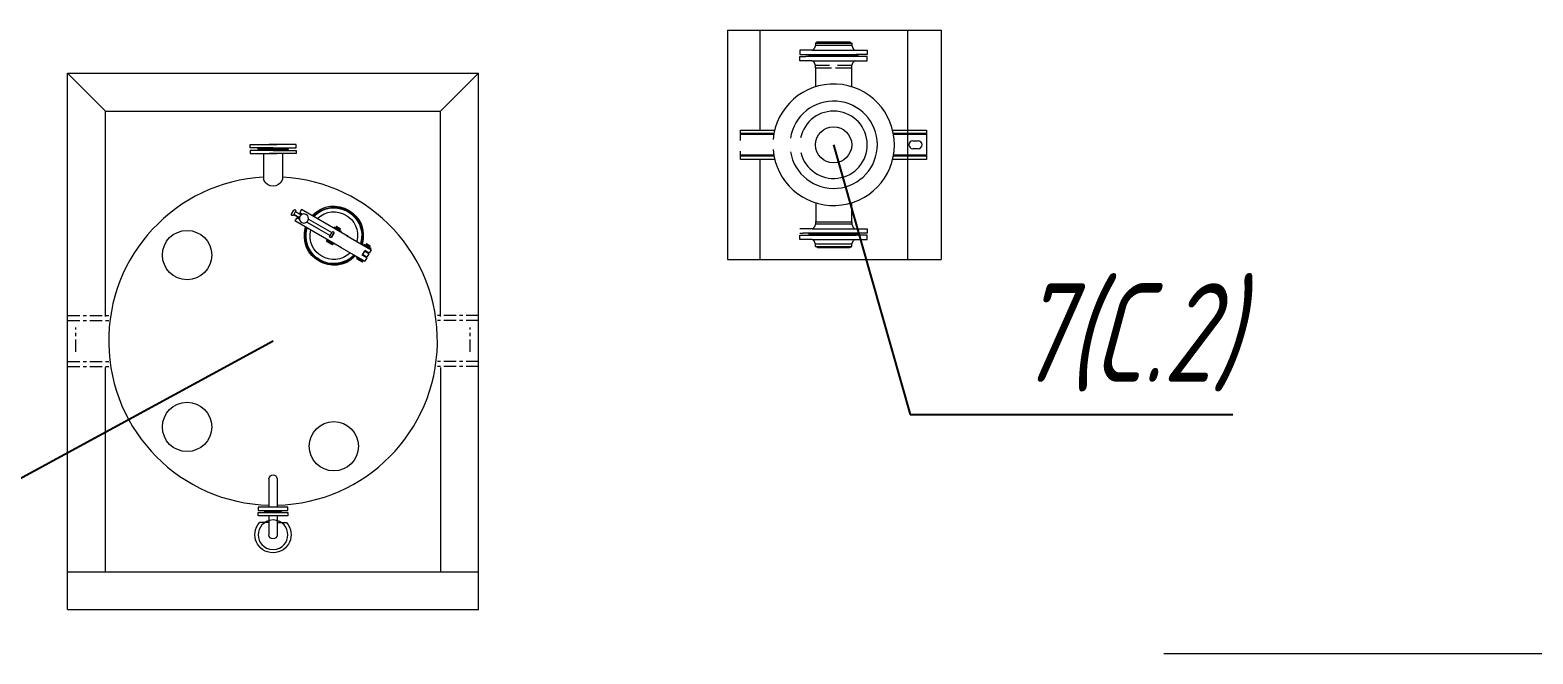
# Model space of a CAD drawing. Header units: millimetres. Extents: x -14296 to 10264, y -13087 to -5602.
# Drawn here: x -1474.7 to -1428.97, y -12625.8 to -12606.81 of the extents above; entities that cross this region are included whole.
import ezdxf
from ezdxf import colors
from ezdxf.entities.mleader import LeaderData, LeaderLine
from ezdxf.math import Vec2, Vec3

# ---------------------------------------------------------------- set-up
doc = ezdxf.new("R2010")
doc.units = ezdxf.units.MM
doc.linetypes.add('CENTER2', pattern=[1.125, 0.75, -0.125, 0.125, -0.125])
doc.linetypes.add('K5LT_BASIC', pattern=[0])
for name, color, linetype, lineweight in [('Линия выноска', 137, 'Continuous', 25), ('Строительный', 251, 'Continuous', 13), ('Технологическое', 156, 'Continuous', 18)]:
    doc.layers.add(name, color=color, linetype=linetype, lineweight=lineweight)
doc.styles.add('Simplex', font='simplex.shx', dxfattribs={"width": 0.7, "oblique": 15})
doc.linetypes.add('ограждение1', pattern='A,0.25,-0.1,[133,ltypeshp.shx,S=0.1,R=0,X=-0.1,Y=0],-0.1,1', length=1.45)

# ---------------------------------------------------------------- blocks, each defined once
blk = doc.blocks.new('A$C6D8F15C8')
at = {"linetype": 'Continuous'}
blk.add_circle((0, 0), 1.5, dxfattribs=at)
blk = doc.blocks.new('_None')

msp = doc.modelspace()

# ---------------------------------------------------------------- linework, layer by layer
at = {"layer": 'Строительный', "ltscale": 0.2}
for p, q in [((-1453.47518, -12606.80998), (-1453.47518, -12613.79584)), ((-1452.50018, -12606.80998), (-1452.50018, -12609.85291)), ((-1448.00022, -12606.80998), (-1448.00022, -12613.79584)), ((-1446.97522, -12606.80998), (-1446.97522, -12613.79584)), ((-1452.50018, -12610.75291), (-1452.50018, -12613.79584))]:
    msp.add_line(p, q, dxfattribs=at)
at = {"layer": 'Строительный', "linetype": 'ByBlock'}
for p, q in [((-1453.47518, -12606.80998), (-1446.97522, -12606.80998)), ((-1453.47518, -12613.79584), (-1446.97522, -12613.79584))]:
    msp.add_line(p, q, dxfattribs=at)
at = {"layer": 'Строительный'}
for p, q in [((-1473.55741, -12624.45291), (-1473.55741, -12608.12612)), ((-1473.55741, -12608.12612), (-1461.05741, -12608.12612)), ((-1473.55741, -12608.12612), (-1472.40741, -12609.27612)), ((-1462.20741, -12609.27612), (-1461.05741, -12608.12612)), ((-1461.05741, -12624.45291), (-1461.05741, -12608.12612)), ((-1472.40741, -12615.52791), (-1472.40741, -12609.27612)), ((-1472.40741, -12609.27612), (-1462.20741, -12609.27612)), ((-1462.20741, -12615.52791), (-1462.20741, -12609.27612)), ((-1472.40741, -12623.30291), (-1472.40741, -12617.07791)), ((-1462.20741, -12617.07791), (-1462.20741, -12623.30291)), ((-1473.55741, -12623.30291), (-1461.05741, -12623.30291)), ((-1473.55741, -12624.45291), (-1461.05741, -12624.45291))]:
    msp.add_line(p, q, dxfattribs=at)
at = {"layer": 'Строительный', "linetype": 'ограждение1', "ltscale": 3}
msp.add_line((-1428.20741, -12625.80291), (-1440.20741, -12625.80291), dxfattribs=at)
at = {"layer": 'Технологическое', "linetype": 'K5LT_BASIC'}
for p, q in [((-1450.90354, -12607.42291), (-1451.2752, -12607.42291)), ((-1451.2752, -12607.42291), (-1451.2752, -12607.55291)), ((-1450.90354, -12607.42291), (-1449.59687, -12607.42291)), ((-1450.8002, -12607.27891), (-1450.84354, -12607.38291)), ((-1450.7402, -12607.17291), (-1450.8002, -12607.20755)), ((-1450.8002, -12607.20755), (-1450.8002, -12607.27891)), ((-1450.8002, -12607.20755), (-1449.7002, -12607.20755)), ((-1449.7002, -12607.27891), (-1450.8002, -12607.27891)), ((-1450.7402, -12607.17291), (-1449.7602, -12607.17291)), ((-1449.7602, -12607.17291), (-1449.7002, -12607.20755)), ((-1449.7002, -12607.20755), (-1449.7002, -12607.27891)), ((-1449.7002, -12607.27891), (-1449.65687, -12607.38291)), ((-1449.59687, -12607.42291), (-1449.2252, -12607.42291)), ((-1449.2252, -12607.42291), (-1449.2252, -12607.55291)), ((-1451.2752, -12607.55291), (-1451.1002, -12607.55291)), ((-1451.2752, -12607.74291), (-1451.2752, -12607.61291)), ((-1451.2752, -12607.61291), (-1451.1002, -12607.61291)), ((-1450.90354, -12607.74291), (-1451.2752, -12607.74291)), ((-1451.1002, -12607.55291), (-1450.9402, -12607.55291)), ((-1449.4002, -12607.61291), (-1451.1002, -12607.61291)), ((-1451.0202, -12607.61291), (-1450.9902, -12607.58291)), ((-1450.9402, -12607.58291), (-1450.9902, -12607.58291)), ((-1450.9402, -12607.55291), (-1449.5602, -12607.55291)), ((-1450.9402, -12607.55291), (-1450.9402, -12607.58291)), ((-1449.5602, -12607.58291), (-1450.9402, -12607.58291)), ((-1450.90354, -12607.74291), (-1449.59687, -12607.74291)), ((-1450.8002, -12607.88691), (-1450.84354, -12607.78291)), ((-1450.8002, -12607.95827), (-1450.8002, -12607.88691)), ((-1450.373, -12607.88691), (-1450.8002, -12607.88691)), ((-1449.7002, -12607.88691), (-1450.133, -12607.88691)), ((-1449.7002, -12607.88691), (-1449.65687, -12607.78291)), ((-1449.7002, -12607.95827), (-1449.7002, -12607.88691)), ((-1449.59687, -12607.74291), (-1449.2252, -12607.74291)), ((-1449.5602, -12607.55291), (-1449.5602, -12607.58291)), ((-1449.4002, -12607.55291), (-1449.5602, -12607.55291)), ((-1449.5102, -12607.58291), (-1449.5602, -12607.58291)), ((-1449.4802, -12607.61291), (-1449.5102, -12607.58291)), ((-1449.2252, -12607.55291), (-1449.4002, -12607.55291)), ((-1449.2252, -12607.61291), (-1449.4002, -12607.61291)), ((-1449.2252, -12607.74291), (-1449.2252, -12607.61291)), ((-1450.7902, -12607.96404), (-1450.8002, -12607.95827)), ((-1450.8002, -12607.95827), (-1450.313, -12607.95827)), ((-1450.7902, -12608.53348), (-1450.7902, -12607.96404)), ((-1450.193, -12607.95827), (-1449.7002, -12607.95827)), ((-1449.7102, -12607.96404), (-1449.7002, -12607.95827)), ((-1449.7102, -12607.96404), (-1449.7102, -12608.53348)), ((-1453.0802, -12609.95291), (-1453.0802, -12609.85291)), ((-1453.0802, -12609.85291), (-1452.04464, -12609.85291)), ((-1453.0802, -12609.99291), (-1453.0802, -12609.95291)), ((-1453.0802, -12609.95291), (-1452.06679, -12609.95291)), ((-1453.0802, -12610.1695), (-1453.0802, -12609.99291)), ((-1452.07405, -12609.99291), (-1453.0802, -12609.99291)), ((-1448.45577, -12609.85291), (-1447.4202, -12609.85291)), ((-1448.43361, -12609.95291), (-1447.4202, -12609.95291)), ((-1447.4202, -12609.99291), (-1448.42635, -12609.99296)), ((-1447.8402, -12610.18291), (-1447.6802, -12610.18291)), ((-1447.4202, -12609.85291), (-1447.4202, -12609.95291)), ((-1447.4202, -12609.95291), (-1447.4202, -12609.99291)), ((-1447.4202, -12609.99291), (-1447.4202, -12610.61291)), ((-1453.0802, -12610.61291), (-1453.0802, -12610.49686)), ((-1453.0802, -12610.61291), (-1452.07405, -12610.61286)), ((-1453.0802, -12610.65291), (-1453.0802, -12610.61291)), ((-1448.42636, -12610.61291), (-1447.4202, -12610.61291)), ((-1447.6802, -12610.42291), (-1447.8402, -12610.42291)), ((-1447.4202, -12610.61291), (-1447.4202, -12610.65291)), ((-1453.0802, -12610.75291), (-1453.0802, -12610.65291)), ((-1452.06679, -12610.65291), (-1453.0802, -12610.65291)), ((-1452.04464, -12610.75291), (-1453.0802, -12610.75291)), ((-1447.4202, -12610.75291), (-1448.45577, -12610.75291)), ((-1447.4202, -12610.65291), (-1448.43361, -12610.65291)), ((-1447.4202, -12610.65291), (-1447.4202, -12610.75291)), ((-1450.7902, -12612.07235), (-1450.7902, -12612.64178)), ((-1449.7102, -12612.07235), (-1449.7102, -12612.64755)), ((-1450.90354, -12612.86291), (-1451.2752, -12612.86291)), ((-1450.90354, -12612.86291), (-1449.59687, -12612.86291)), ((-1450.8002, -12612.71891), (-1450.84354, -12612.82291)), ((-1450.7902, -12612.64178), (-1450.8002, -12612.64755)), ((-1450.8002, -12612.64755), (-1450.8002, -12612.71891)), ((-1450.8002, -12612.64755), (-1449.7002, -12612.64755)), ((-1449.7002, -12612.71891), (-1450.8002, -12612.71891)), ((-1449.7102, -12612.64178), (-1449.7002, -12612.64755)), ((-1449.7002, -12612.64755), (-1449.7002, -12612.71891)), ((-1449.7002, -12612.71891), (-1449.65687, -12612.82291)), ((-1449.59687, -12612.86291), (-1449.2252, -12612.86291)), ((-1449.2252, -12612.86291), (-1449.2252, -12612.99291)), ((-1451.2752, -12612.99291), (-1451.1802, -12612.99291)), ((-1451.2752, -12613.18291), (-1451.2752, -12613.05291)), ((-1451.2752, -12613.05291), (-1451.1802, -12613.05291)), ((-1450.90354, -12613.18291), (-1451.2752, -12613.18291)), ((-1451.0202, -12612.99291), (-1451.1802, -12612.99291)), ((-1451.1802, -12613.05291), (-1451.0202, -12613.05291)), ((-1451.0202, -12612.99291), (-1450.9902, -12613.02291)), ((-1449.4802, -12612.99291), (-1451.0202, -12612.99291)), ((-1451.0202, -12613.05291), (-1450.9402, -12613.05291)), ((-1450.9402, -12613.02291), (-1450.9902, -12613.02291)), ((-1449.5602, -12613.02291), (-1450.9402, -12613.02291)), ((-1450.9402, -12613.05291), (-1450.9402, -12613.02291)), ((-1450.9402, -12613.05291), (-1449.5602, -12613.05291)), ((-1450.90354, -12613.18291), (-1449.59687, -12613.18291)), ((-1450.8002, -12613.32691), (-1450.84354, -12613.22291)), ((-1450.8002, -12613.39827), (-1450.8002, -12613.32691)), ((-1449.7002, -12613.32691), (-1450.8002, -12613.32691)), ((-1449.7002, -12613.32691), (-1449.65687, -12613.22291)), ((-1449.7002, -12613.39827), (-1449.7002, -12613.32691)), ((-1449.59687, -12613.18291), (-1449.2252, -12613.18291)), ((-1449.5602, -12613.05291), (-1449.5602, -12613.02291)), ((-1449.5102, -12613.02291), (-1449.5602, -12613.02291)), ((-1449.4802, -12613.05291), (-1449.5602, -12613.05291)), ((-1449.4802, -12612.99291), (-1449.5102, -12613.02291)), ((-1449.3202, -12612.99291), (-1449.4802, -12612.99291)), ((-1449.3202, -12613.05291), (-1449.4802, -12613.05291)), ((-1449.2252, -12612.99291), (-1449.3202, -12612.99291)), ((-1449.2252, -12613.05291), (-1449.3202, -12613.05291)), ((-1449.2252, -12613.18291), (-1449.2252, -12613.05291)), ((-1450.7402, -12613.43291), (-1450.8002, -12613.39827)), ((-1450.8002, -12613.39827), (-1449.7002, -12613.39827)), ((-1450.7402, -12613.43291), (-1449.7602, -12613.43291)), ((-1449.7602, -12613.43291), (-1449.7002, -12613.39827))]:
    msp.add_line(p, q, dxfattribs=at)
at = {"layer": 'Технологическое', "linetype": 'CENTER2', "ltscale": 0.5}
for p, q in [((-1473.55741, -12617.05112), (-1473.55741, -12615.50112)), ((-1473.55741, -12615.50112), (-1472.24698, -12615.50112)), ((-1473.55741, -12615.65112), (-1472.24698, -12615.65112)), ((-1461.05741, -12615.50112), (-1462.36783, -12615.50112)), ((-1461.05741, -12615.65112), (-1462.36783, -12615.65112)), ((-1461.05741, -12617.05112), (-1461.05741, -12615.50112)), ((-1473.30741, -12616.60242), (-1473.30741, -12615.86132)), ((-1461.30741, -12616.60242), (-1461.30741, -12615.86132)), ((-1473.55741, -12616.90112), (-1472.24698, -12616.90112)), ((-1461.05741, -12616.90112), (-1462.36783, -12616.90112)), ((-1473.55741, -12617.05112), (-1472.24698, -12617.05112)), ((-1461.05741, -12617.05112), (-1462.36783, -12617.05112))]:
    msp.add_line(p, q, dxfattribs=at)
at = {"layer": 'Технологическое', "linetype": 'Continuous'}
for points in [[(-1468.00801, -12610.39344), (-1468.00801, -12610.29514), (-1467.19658, -12610.29514)], [(-1467.30741, -12610.39344), (-1468.00801, -12610.39344)], [(-1468.00801, -12610.47496), (-1468.00801, -12610.57325), (-1467.4308, -12610.57325)], [(-1467.30741, -12610.47496), (-1468.00801, -12610.47496)], [(-1468.00801, -12610.57325), (-1467.19658, -12610.57325)], [(-1467.78843, -12610.39344), (-1467.75913, -12610.42481), (-1467.2154, -12610.42481)], [(-1467.78843, -12610.47496), (-1467.75913, -12610.44363)], [(-1467.75913, -12610.42481), (-1467.75913, -12610.44363)], [(-1466.8578, -12610.44363), (-1467.75913, -12610.44363)], [(-1467.59394, -12610.57325), (-1467.59394, -12611.35749)], [(-1466.60891, -12610.39344), (-1466.60891, -12610.29514), (-1467.42035, -12610.29514)], [(-1466.60891, -12610.57325), (-1467.42035, -12610.57325)], [(-1466.82853, -12610.39344), (-1466.8578, -12610.42481), (-1467.40152, -12610.42481)], [(-1467.30741, -12610.39344), (-1466.60891, -12610.39344)], [(-1467.30741, -12610.47496), (-1466.60891, -12610.47496)], [(-1466.60891, -12610.47496), (-1466.60891, -12610.57325), (-1467.18613, -12610.57325)], [(-1467.02302, -12610.57325), (-1467.02302, -12611.35749)], [(-1466.8578, -12610.42481), (-1466.8578, -12610.44363)], [(-1466.82853, -12610.47496), (-1466.8578, -12610.44363)], [(-1467.30741, -12611.56452), (-1467.30741, -12611.56662)], [(-1466.61991, -12612.3204), (-1466.6889, -12612.4417), (-1466.69935, -12612.45211), (-1466.71399, -12612.4563), (-1466.73073, -12612.45211), (-1466.74118, -12612.4417), (-1466.74537, -12612.42706), (-1466.74118, -12612.41239)], [(-1466.74118, -12612.41239), (-1466.67008, -12612.29113)], [(-1466.50486, -12612.52535), (-1466.67845, -12612.42497)], [(-1466.67845, -12612.42497), (-1466.50486, -12612.52535)], [(-1466.67008, -12612.29113), (-1466.65963, -12612.27857), (-1466.64499, -12612.2744), (-1466.63036, -12612.27857), (-1466.61991, -12612.29113), (-1466.61572, -12612.30573), (-1466.61991, -12612.3204)], [(-1466.62825, -12612.33713), (-1466.45469, -12612.43751)], [(-1466.44005, -12612.27231), (-1466.49441, -12612.3685)], [(-1466.49441, -12612.3685), (-1466.41496, -12612.41448)], [(-1465.02631, -12613.08997), (-1466.44005, -12612.27231)], [(-1466.58434, -12612.52535), (-1466.64081, -12612.61943)], [(-1465.22499, -12613.43716), (-1466.64081, -12612.61943)], [(-1466.58434, -12612.52535), (-1466.50486, -12612.57133)], [(-1466.27901, -12612.65501), (-1465.57007, -12613.0649)], [(-1465.9193, -12612.86205), (-1466.27901, -12612.65501)], [(-1466.22881, -12612.56924), (-1465.51986, -12612.97703)], [(-1465.45505, -12612.81809), (-1465.4655, -12612.83485)], [(-1465.45505, -12612.81809), (-1465.45087, -12612.80977)], [(-1465.23963, -12612.94361), (-1465.45505, -12612.81809)], [(-1465.38814, -12612.84532), (-1465.45087, -12612.80977), (-1465.23544, -12612.93522)], [(-1465.37765, -12612.79304), (-1465.40277, -12612.83691)], [(-1465.36513, -12612.79095), (-1465.37765, -12612.79304), (-1465.25637, -12612.86414)], [(-1465.3672, -12612.83485), (-1465.29821, -12612.87456)], [(-1465.36513, -12612.79095), (-1465.26056, -12612.84951)], [(-1465.31492, -12612.87665), (-1465.36094, -12612.84951), (-1465.36513, -12612.84323), (-1465.36513, -12612.83691), (-1465.35883, -12612.83274), (-1465.35049, -12612.83274), (-1465.30447, -12612.85996), (-1465.30028, -12612.86624), (-1465.30028, -12612.87247), (-1465.30655, -12612.87875), (-1465.31492, -12612.87665)], [(-1465.28146, -12612.90805), (-1465.25637, -12612.86414), (-1465.26056, -12612.84951)], [(-1465.67671, -12613.19872), (-1465.66626, -12613.18198)], [(-1465.45921, -12613.32422), (-1465.67671, -12613.19872)], [(-1465.66626, -12613.251), (-1465.66834, -12613.23844), (-1465.6537, -12613.2113)], [(-1465.60353, -12613.27612), (-1465.66834, -12613.23844), (-1465.49685, -12613.33882)], [(-1465.66626, -12613.251), (-1465.50941, -12613.34092)], [(-1465.45921, -12612.98959), (-1465.52824, -12613.11092), (-1465.53869, -12613.12346), (-1465.55332, -12613.12556), (-1465.57007, -12613.12346), (-1465.58052, -12613.11092), (-1465.58471, -12613.09627), (-1465.58052, -12613.0816)], [(-1465.58052, -12613.0816), (-1465.50941, -12612.96034)], [(-1465.52824, -12613.11092), (-1465.45921, -12612.98959)], [(-1465.50941, -12612.96034), (-1465.49896, -12612.94989), (-1465.48433, -12612.94567), (-1465.46969, -12612.94989), (-1465.45921, -12612.96034), (-1465.45505, -12612.97494), (-1465.45921, -12612.98959)], [(-1465.50941, -12613.34092), (-1465.49685, -12613.33882), (-1465.48014, -12613.31164)], [(-1465.45921, -12613.32422), (-1465.44876, -12613.30746)], [(-1465.23544, -12612.93522), (-1465.25008, -12612.96034)], [(-1465.07652, -12613.06073), (-1464.31948, -12613.49776)], [(-1464.54743, -12613.34301), (-1464.55577, -12613.36187)], [(-1464.34038, -12613.48525), (-1464.32574, -12613.46013), (-1464.54113, -12613.33469), (-1464.54743, -12613.34301)], [(-1464.32993, -12613.46849), (-1464.54743, -12613.34301)], [(-1464.46795, -12613.32005), (-1464.49304, -12613.36187)], [(-1464.45539, -12613.31586), (-1464.46795, -12613.32005), (-1464.34875, -12613.38906)], [(-1464.45958, -12613.35974), (-1464.38847, -12613.39948)], [(-1464.45539, -12613.31586), (-1464.35083, -12613.37443)], [(-1464.40522, -12613.40157), (-1464.4512, -12613.37443), (-1464.45539, -12613.37024), (-1464.45539, -12613.36187), (-1464.44913, -12613.35768), (-1464.44075, -12613.35768), (-1464.39477, -12613.38488), (-1464.39058, -12613.39111), (-1464.39058, -12613.39948), (-1464.39684, -12613.40367), (-1464.40522, -12613.40157)], [(-1464.37176, -12613.43297), (-1464.34875, -12613.38906), (-1464.35083, -12613.37443)], [(-1465.27727, -12613.40785), (-1464.51812, -12613.84497)], [(-1464.76701, -12613.72366), (-1464.75656, -12613.70689)], [(-1464.54951, -12613.84914), (-1464.76701, -12613.72366)], [(-1464.744, -12613.73622), (-1464.76075, -12613.76336)], [(-1464.58715, -12613.86374), (-1464.76075, -12613.76336), (-1464.75656, -12613.77594)], [(-1464.75656, -12613.77594), (-1464.59971, -12613.86583)], [(-1464.59971, -12613.86583), (-1464.58715, -12613.86374), (-1464.57252, -12613.8366)], [(-1464.53279, -12613.55214), (-1464.5265, -12613.53963), (-1464.5976, -12613.66089), (-1464.51605, -12613.5229)], [(-1464.4575, -12613.7404), (-1464.5976, -12613.66089)], [(-1464.38847, -12613.61909), (-1464.44913, -12613.72366), (-1464.58715, -12613.6442)], [(-1464.54951, -12613.84914), (-1464.53906, -12613.83241)], [(-1464.38847, -12613.61909), (-1464.5265, -12613.53963)], [(-1464.52231, -12613.53127), (-1464.42612, -12613.58563), (-1464.42193, -12613.57728)], [(-1464.51812, -12613.68393), (-1464.52231, -12613.69229)], [(-1464.4575, -12613.7404), (-1464.51812, -12613.84497)], [(-1464.37802, -12613.60233), (-1464.51605, -12613.5229)], [(-1464.49722, -12613.70689), (-1464.50141, -12613.71527)], [(-1464.45331, -12613.571), (-1464.4575, -12613.57937)], [(-1464.31948, -12613.49776), (-1464.37802, -12613.60233)], [(-1464.32993, -12613.46849), (-1464.34038, -12613.48525)], [(-1467.43291, -12620.46752), (-1467.43291, -12621.33538)], [(-1467.18402, -12620.46752), (-1467.18402, -12621.33538)], [(-1466.8578, -12621.33538), (-1467.75913, -12621.33538), (-1467.75913, -12621.43576)], [(-1467.75913, -12621.43576), (-1466.8578, -12621.43576)], [(-1467.75913, -12621.49435), (-1466.8578, -12621.49435)], [(-1466.8578, -12621.59473), (-1467.75913, -12621.59473), (-1467.75913, -12621.49435)], [(-1467.5793, -12621.43576), (-1467.55837, -12621.45461)], [(-1467.5793, -12621.49435), (-1467.55837, -12621.47549)], [(-1467.05855, -12621.45461), (-1467.55837, -12621.45461)], [(-1467.55837, -12621.47549), (-1467.55837, -12621.45461)], [(-1467.05855, -12621.47549), (-1467.55837, -12621.47549)], [(-1467.18402, -12621.33538), (-1467.43291, -12621.33538)], [(-1467.43291, -12621.59473), (-1467.43291, -12622.17612)], [(-1467.18402, -12621.59473), (-1467.43291, -12621.59473)], [(-1467.43291, -12621.61146), (-1467.43291, -12621.59473), (-1467.43291, -12621.60727)], [(-1467.18402, -12621.59473), (-1467.18402, -12622.17612)], [(-1467.18402, -12621.61146), (-1467.18402, -12621.59473), (-1467.18402, -12621.60727)], [(-1467.03766, -12621.43576), (-1467.05855, -12621.45461)], [(-1467.05855, -12621.47549), (-1467.05855, -12621.45461)], [(-1467.03766, -12621.49435), (-1467.05855, -12621.47549)], [(-1466.8578, -12621.43576), (-1466.8578, -12621.33538)], [(-1466.8578, -12621.49435), (-1466.8578, -12621.59473)], [(-1467.43291, -12621.80386), (-1467.71522, -12621.80386)], [(-1467.18402, -12621.80386), (-1466.90171, -12621.80386)]]:
    msp.add_lwpolyline(points, dxfattribs=at)
at = {"layer": 'Технологическое', "linetype": 'K5LT_BASIC'}
msp.add_circle((-1450.2502, -12610.30291), 0.55, dxfattribs=at)
for centre, radius, start, end in [((-1450.90354, -12607.35791), 0.065, 270, 337.380005), ((-1449.59687, -12607.35791), 0.065, 202.619995, 270), ((-1450.90354, -12607.80791), 0.065, 22.619995, 90), ((-1449.59687, -12607.80791), 0.065, 90, 157.380005), ((-1450.2502, -12610.30291), 1.85, 184.576958, 175.052649), ((-1450.2502, -12610.30291), 1.33, 189.292855, 171.316344), ((-1450.2502, -12610.30291), 1.025, 193.522927, 168.174489), ((-1447.8402, -12610.30291), 0.12, 90, 270), ((-1447.6802, -12610.30291), 0.12, 270, 90), ((-1450.90354, -12612.79791), 0.065, 270, 337.380005), ((-1449.59687, -12612.79791), 0.065, 202.619995, 270), ((-1450.90354, -12613.24791), 0.065, 22.619995, 90), ((-1449.59687, -12613.24791), 0.065, 90, 157.380005)]:
    msp.add_arc(centre, radius, start, end, dxfattribs=at)
at = {"layer": 'Технологическое'}
for start, end in [(93.285222, 268.561743), (271.414067, 86.739392)]:
    msp.add_arc((-1467.30741, -12616.27612), 5, start, end, dxfattribs=at)
at = {"layer": 'Технологическое', "linetype": 'Continuous'}
for points in [[(-1467.02302, -12611.35749), (-1467.12084, -12611.63326), (-1467.49598, -12611.63239), (-1467.59394, -12611.35749)], [(-1466.11798, -12612.46049), (-1465.449, -12611.77018), (-1464.33629, -12612.41156), (-1464.5976, -12613.33678)], [(-1466.0866, -12612.47725), (-1465.44161, -12611.82714), (-1464.38762, -12612.43773), (-1464.62898, -12613.32005)], [(-1466.07407, -12612.48562), (-1465.44124, -12611.85156), (-1464.41073, -12612.4457), (-1464.64151, -12613.31164)], [(-1465.96113, -12612.55045), (-1465.42677, -12612.05118), (-1464.59049, -12612.53472), (-1464.75445, -12613.24682)], [(-1464.79836, -12613.68393), (-1465.47003, -12614.3729), (-1466.58032, -12613.7275), (-1466.31666, -12612.80558)], [(-1464.82974, -12613.66508), (-1465.46904, -12614.31721), (-1466.52872, -12613.70575), (-1466.28739, -12612.82437)], [(-1464.8423, -12613.6588), (-1465.47636, -12614.29094), (-1466.5071, -12613.69491), (-1466.27275, -12612.83065)], [(-1464.95521, -12613.59401), (-1465.49314, -12614.09013), (-1466.32309, -12613.6091), (-1466.16189, -12612.89551)], [(-1467.43291, -12620.46752), (-1467.41616, -12620.31311), (-1467.20077, -12620.31311), (-1467.18402, -12620.46752)], [(-1467.18402, -12622.17612), (-1467.19154, -12622.33999), (-1467.42542, -12622.33999), (-1467.43291, -12622.17612)]]:
    msp.add_open_spline(points, degree=3, dxfattribs=at)
for points in [[(-1466.36683, -12612.68638), (-1466.55261, -12612.67494), (-1466.55261, -12612.41755), (-1466.36683, -12612.40611), (-1466.18109, -12612.41755), (-1466.18109, -12612.67494), (-1466.36683, -12612.68638)], [(-1464.59134, -12613.65252), (-1464.59134, -12613.65252), (-1464.49722, -12613.70689), (-1464.49722, -12613.70689), (-1464.49722, -12613.70689), (-1464.59134, -12613.65252), (-1464.59134, -12613.65252)], [(-1466.90171, -12621.80386), (-1466.58447, -12622.16371), (-1466.82584, -12622.71632), (-1467.30741, -12622.72609), (-1467.78986, -12622.71741), (-1468.03272, -12622.16711), (-1467.71522, -12621.80386)], [(-1467.30741, -12622.62571), (-1467.90811, -12622.59354), (-1467.90621, -12621.75614), (-1467.30741, -12621.72435), (-1466.71147, -12621.75726), (-1466.70956, -12622.59242), (-1467.30741, -12622.62571)]]:
    msp.add_open_spline(points, degree=3, knots=[0, 0, 0, 0, 1, 1, 1, 2, 2, 2, 2], dxfattribs=at)

# ---------------------------------------------------------------- block references
at = {"layer": 'Технологическое', "xscale": 0.5, "yscale": 0.5, "zscale": 0.5, "rotation": 0.1013760418569611}
for p in [(-1469.9237, -12613.65982), (-1469.9237, -12618.89241), (-1465.45741, -12619.48041)]:
    msp.add_blockref('A$C6D8F15C8', p, dxfattribs=at)

# ---------------------------------------------------------------- leaders
at = {"layer": 'Линия выноска'}
ml = msp.add_multileader_mtext('Standard', dxfattribs=at)
ml.set_content('{\\W0.7;7(С.2)}', color=2, style='Simplex')
ml.set_leader_properties()
ml.set_arrow_properties(name='NONE')
ml.build(insert=Vec2(0, 0))
ml.multileader.update_dxf_attribs({"text_left_attachment_type": 6, "text_right_attachment_type": 6, "dogleg_length": 0})
ctx = ml.context
ctx.base_point, ctx.char_height, ctx.plane_origin = Vec3(-1447.92194, -12618.51822), 3, Vec3(-1377.77166, -12643.42372)
ctx.left_attachment, ctx.right_attachment, ctx.text_align_type = 6, 6, 1
notes = []
notes.append((ctx, [(1, (1, 1, 0), (-1447.92194, -12618.51822), (1, 0), 0, [(1, [(-1450.2502, -12610.30291)], 0, [])])]))
ctx.mtext.insert, ctx.mtext.alignment, ctx.mtext.flow_direction = Vec3(-1441.31571, -12614.51822), 2, 5
ml = msp.add_multileader_mtext('Standard', dxfattribs=at)
ml.set_content('{\\W0.7;6(С.2)}', color=2, style='Simplex')
ml.set_leader_properties()
ml.set_arrow_properties(name='NONE')
ml.build(insert=Vec2(0, 0))
ml.multileader.update_dxf_attribs({"text_left_attachment_type": 6, "text_right_attachment_type": 6, "dogleg_length": 0})
ctx = ml.context
ctx.base_point, ctx.char_height, ctx.plane_origin = Vec3(-1489.56574, -12621.09873), 3, Vec3(-1422.82886, -12638.43959)
ctx.left_attachment, ctx.right_attachment, ctx.text_align_type = 6, 6, 1
notes.append((ctx, [(0, (1, 1, 0), (-1476.16812, -12621.09873), (-1, 0), 0, [(1, [(-1467.30741, -12616.27612)], 0, [])])]))
ctx.mtext.insert, ctx.mtext.alignment, ctx.mtext.flow_direction = Vec3(-1482.86693, -12617.09873), 2, 5
for ctx, leaders in notes:
    for number, flags, end, landing, length, lines in leaders:
        leader = LeaderData()
        leader.index, (leader.has_last_leader_line, leader.has_dogleg_vector, leader.attachment_direction) = number, flags
        leader.last_leader_point, leader.dogleg_vector, leader.dogleg_length = Vec3(end), Vec3(landing), length
        for number, points, colour, breaks in lines:
            line = LeaderLine()
            line.index, line.vertices, line.color, line.breaks = number, Vec3.list(points), colors.encode_raw_color(colour), breaks
            leader.lines.append(line)
        ctx.leaders.append(leader)

doc.saveas('drawing.dxf')
